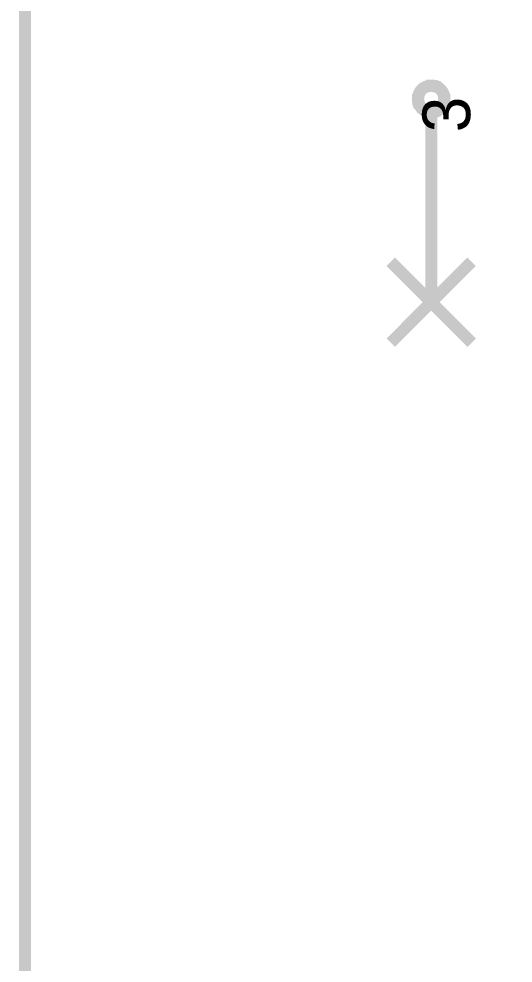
# Model space of a CAD drawing. Header units: inches. Extents: x 0 to 15, y 0 to 9.5.
# Drawn here: x 9.194 to 9.68, y 6.75 to 7.679 of the extents above; entities that cross this region are included whole.
import ezdxf

# ---------------------------------------------------------------- set-up
doc = ezdxf.new("R2010")
doc.units = ezdxf.units.IN
doc.header["$MEASUREMENT"] = 0
doc.layers.add('Sheet', color=255, linetype='Continuous')

msp = doc.modelspace()

# ---------------------------------------------------------------- linework, layer by layer
at = {"layer": 'Sheet'}
msp.add_lwpolyline([(9.19954, 8.69989, 0.0118, 0.0118, 0), (11.89861, 8.69989, 0.0118, 0.0118, 0), (11.89861, 5.7998, 0.0118, 0.0118, 0), (9.19954, 5.7998, 0.0118, 0.0118, 0), (9.19954, 8.69989, 0.0118, 0.0118, 0)], format="xyseb", close=True, dxfattribs=at)
for points in [[(9.58643, 7.59978, 0.0118, 0.0118, 0), (9.58643, 7.60051, 0.0118, 0.0118, 0), (9.58643, 7.60125, 0.0118, 0.0118, 0), (9.58643, 7.60198, 0.0118, 0.0118, 0), (9.5868, 7.60235, 0.0118, 0.0118, 0), (9.5868, 7.60308, 0.0118, 0.0118, 0), (9.58717, 7.60382, 0.0118, 0.0118, 0), (9.58717, 7.60419, 0.0118, 0.0118, 0), (9.58753, 7.60492, 0.0118, 0.0118, 0), (9.5879, 7.60565, 0.0118, 0.0118, 0), (9.5879, 7.60602, 0.0118, 0.0118, 0), (9.58827, 7.60676, 0.0118, 0.0118, 0), (9.58864, 7.60712, 0.0118, 0.0118, 0), (9.589, 7.60786, 0.0118, 0.0118, 0), (9.58937, 7.60823, 0.0118, 0.0118, 0), (9.58974, 7.60859, 0.0118, 0.0118, 0), (9.5901, 7.60896, 0.0118, 0.0118, 0), (9.59084, 7.60969, 0.0118, 0.0118, 0), (9.5912, 7.61006, 0.0118, 0.0118, 0), (9.59157, 7.61043, 0.0118, 0.0118, 0), (9.59231, 7.6108, 0.0118, 0.0118, 0), (9.59267, 7.61116, 0.0118, 0.0118, 0), (9.59341, 7.61153, 0.0118, 0.0118, 0), (9.59377, 7.61153, 0.0118, 0.0118, 0), (9.59451, 7.6119, 0.0118, 0.0118, 0), (9.59524, 7.61226, 0.0118, 0.0118, 0), (9.59561, 7.61226, 0.0118, 0.0118, 0), (9.59634, 7.61263, 0.0118, 0.0118, 0), (9.59708, 7.61263, 0.0118, 0.0118, 0), (9.59745, 7.613, 0.0118, 0.0118, 0), (9.59818, 7.613, 0.0118, 0.0118, 0), (9.59891, 7.613, 0.0118, 0.0118, 0), (9.59965, 7.613, 0.0118, 0.0118, 0)], [(9.59965, 7.613, 0.0118, 0.0118, 0), (9.59891, 7.613, 0.0118, 0.0118, 0), (9.59818, 7.613, 0.0118, 0.0118, 0), (9.59745, 7.613, 0.0118, 0.0118, 0), (9.59708, 7.61263, 0.0118, 0.0118, 0), (9.59634, 7.61263, 0.0118, 0.0118, 0), (9.59561, 7.61226, 0.0118, 0.0118, 0), (9.59524, 7.61226, 0.0118, 0.0118, 0), (9.59451, 7.6119, 0.0118, 0.0118, 0), (9.59377, 7.61153, 0.0118, 0.0118, 0), (9.59341, 7.61153, 0.0118, 0.0118, 0), (9.59267, 7.61116, 0.0118, 0.0118, 0), (9.59231, 7.6108, 0.0118, 0.0118, 0), (9.59157, 7.61043, 0.0118, 0.0118, 0), (9.5912, 7.61006, 0.0118, 0.0118, 0), (9.59084, 7.60969, 0.0118, 0.0118, 0), (9.5901, 7.60896, 0.0118, 0.0118, 0), (9.58974, 7.60859, 0.0118, 0.0118, 0), (9.58937, 7.60823, 0.0118, 0.0118, 0), (9.589, 7.60786, 0.0118, 0.0118, 0), (9.58864, 7.60712, 0.0118, 0.0118, 0), (9.58827, 7.60676, 0.0118, 0.0118, 0), (9.5879, 7.60602, 0.0118, 0.0118, 0), (9.5879, 7.60565, 0.0118, 0.0118, 0), (9.58753, 7.60492, 0.0118, 0.0118, 0), (9.58717, 7.60419, 0.0118, 0.0118, 0), (9.58717, 7.60382, 0.0118, 0.0118, 0), (9.5868, 7.60308, 0.0118, 0.0118, 0), (9.5868, 7.60235, 0.0118, 0.0118, 0), (9.58643, 7.60198, 0.0118, 0.0118, 0), (9.58643, 7.60125, 0.0118, 0.0118, 0), (9.58643, 7.60051, 0.0118, 0.0118, 0), (9.58643, 7.59978, 0.0118, 0.0118, 0)], [(9.59965, 7.613, 0.0118, 0.0118, 0), (9.60038, 7.613, 0.0118, 0.0118, 0), (9.60112, 7.613, 0.0118, 0.0118, 0), (9.60148, 7.613, 0.0118, 0.0118, 0), (9.60222, 7.61263, 0.0118, 0.0118, 0), (9.60295, 7.61263, 0.0118, 0.0118, 0), (9.60332, 7.61226, 0.0118, 0.0118, 0), (9.60405, 7.61226, 0.0118, 0.0118, 0), (9.60442, 7.6119, 0.0118, 0.0118, 0), (9.60515, 7.61153, 0.0118, 0.0118, 0), (9.60589, 7.61153, 0.0118, 0.0118, 0), (9.60625, 7.61116, 0.0118, 0.0118, 0), (9.60662, 7.6108, 0.0118, 0.0118, 0), (9.60736, 7.61043, 0.0118, 0.0118, 0), (9.60772, 7.61006, 0.0118, 0.0118, 0), (9.60809, 7.60969, 0.0118, 0.0118, 0), (9.60882, 7.60896, 0.0118, 0.0118, 0), (9.60919, 7.60859, 0.0118, 0.0118, 0), (9.60956, 7.60823, 0.0118, 0.0118, 0), (9.60993, 7.60786, 0.0118, 0.0118, 0), (9.61029, 7.60712, 0.0118, 0.0118, 0), (9.61066, 7.60676, 0.0118, 0.0118, 0), (9.61103, 7.60602, 0.0118, 0.0118, 0), (9.61103, 7.60565, 0.0118, 0.0118, 0), (9.61139, 7.60492, 0.0118, 0.0118, 0), (9.61176, 7.60419, 0.0118, 0.0118, 0), (9.61176, 7.60382, 0.0118, 0.0118, 0), (9.61213, 7.60308, 0.0118, 0.0118, 0), (9.61213, 7.60235, 0.0118, 0.0118, 0), (9.6125, 7.60198, 0.0118, 0.0118, 0), (9.6125, 7.60125, 0.0118, 0.0118, 0), (9.6125, 7.60051, 0.0118, 0.0118, 0), (9.6125, 7.59978, 0.0118, 0.0118, 0)], [(9.6125, 7.59978, 0.0118, 0.0118, 0), (9.6125, 7.60051, 0.0118, 0.0118, 0), (9.6125, 7.60125, 0.0118, 0.0118, 0), (9.6125, 7.60198, 0.0118, 0.0118, 0), (9.61213, 7.60235, 0.0118, 0.0118, 0), (9.61213, 7.60308, 0.0118, 0.0118, 0), (9.61176, 7.60382, 0.0118, 0.0118, 0), (9.61176, 7.60419, 0.0118, 0.0118, 0), (9.61139, 7.60492, 0.0118, 0.0118, 0), (9.61103, 7.60565, 0.0118, 0.0118, 0), (9.61103, 7.60602, 0.0118, 0.0118, 0), (9.61066, 7.60676, 0.0118, 0.0118, 0), (9.61029, 7.60712, 0.0118, 0.0118, 0), (9.60993, 7.60786, 0.0118, 0.0118, 0), (9.60956, 7.60823, 0.0118, 0.0118, 0), (9.60919, 7.60859, 0.0118, 0.0118, 0), (9.60882, 7.60896, 0.0118, 0.0118, 0), (9.60809, 7.60969, 0.0118, 0.0118, 0), (9.60772, 7.61006, 0.0118, 0.0118, 0), (9.60736, 7.61043, 0.0118, 0.0118, 0), (9.60662, 7.6108, 0.0118, 0.0118, 0), (9.60625, 7.61116, 0.0118, 0.0118, 0), (9.60589, 7.61153, 0.0118, 0.0118, 0), (9.60515, 7.61153, 0.0118, 0.0118, 0), (9.60442, 7.6119, 0.0118, 0.0118, 0), (9.60405, 7.61226, 0.0118, 0.0118, 0), (9.60332, 7.61226, 0.0118, 0.0118, 0), (9.60295, 7.61263, 0.0118, 0.0118, 0), (9.60222, 7.61263, 0.0118, 0.0118, 0), (9.60148, 7.613, 0.0118, 0.0118, 0), (9.60112, 7.613, 0.0118, 0.0118, 0), (9.60038, 7.613, 0.0118, 0.0118, 0), (9.59965, 7.613, 0.0118, 0.0118, 0)], [(9.59965, 7.58693, 0.0118, 0.0118, 0), (9.59891, 7.58693, 0.0118, 0.0118, 0), (9.59818, 7.58693, 0.0118, 0.0118, 0), (9.59745, 7.58693, 0.0118, 0.0118, 0), (9.59708, 7.5873, 0.0118, 0.0118, 0), (9.59634, 7.5873, 0.0118, 0.0118, 0), (9.59561, 7.58766, 0.0118, 0.0118, 0), (9.59524, 7.58766, 0.0118, 0.0118, 0), (9.59451, 7.58803, 0.0118, 0.0118, 0), (9.59377, 7.5884, 0.0118, 0.0118, 0), (9.59341, 7.5884, 0.0118, 0.0118, 0), (9.59267, 7.58876, 0.0118, 0.0118, 0), (9.59231, 7.58913, 0.0118, 0.0118, 0), (9.59157, 7.5895, 0.0118, 0.0118, 0), (9.5912, 7.58987, 0.0118, 0.0118, 0), (9.59084, 7.59023, 0.0118, 0.0118, 0), (9.5901, 7.5906, 0.0118, 0.0118, 0), (9.58974, 7.59133, 0.0118, 0.0118, 0), (9.58937, 7.5917, 0.0118, 0.0118, 0), (9.589, 7.59207, 0.0118, 0.0118, 0), (9.58864, 7.5928, 0.0118, 0.0118, 0), (9.58827, 7.59317, 0.0118, 0.0118, 0), (9.5879, 7.59354, 0.0118, 0.0118, 0), (9.5879, 7.59427, 0.0118, 0.0118, 0), (9.58753, 7.59501, 0.0118, 0.0118, 0), (9.58717, 7.59537, 0.0118, 0.0118, 0), (9.58717, 7.59611, 0.0118, 0.0118, 0), (9.5868, 7.59647, 0.0118, 0.0118, 0), (9.5868, 7.59721, 0.0118, 0.0118, 0), (9.58643, 7.59794, 0.0118, 0.0118, 0), (9.58643, 7.59831, 0.0118, 0.0118, 0), (9.58643, 7.59905, 0.0118, 0.0118, 0), (9.58643, 7.59978, 0.0118, 0.0118, 0)], [(9.58643, 7.59978, 0.0118, 0.0118, 0), (9.58643, 7.59978, 0.0118, 0.0118, 0)], [(9.58643, 7.59978, 0.0118, 0.0118, 0), (9.58643, 7.59905, 0.0118, 0.0118, 0), (9.58643, 7.59831, 0.0118, 0.0118, 0), (9.58643, 7.59794, 0.0118, 0.0118, 0), (9.5868, 7.59721, 0.0118, 0.0118, 0), (9.5868, 7.59647, 0.0118, 0.0118, 0), (9.58717, 7.59611, 0.0118, 0.0118, 0), (9.58717, 7.59537, 0.0118, 0.0118, 0), (9.58753, 7.59501, 0.0118, 0.0118, 0), (9.5879, 7.59427, 0.0118, 0.0118, 0), (9.5879, 7.59354, 0.0118, 0.0118, 0), (9.58827, 7.59317, 0.0118, 0.0118, 0), (9.58864, 7.5928, 0.0118, 0.0118, 0), (9.589, 7.59207, 0.0118, 0.0118, 0), (9.58937, 7.5917, 0.0118, 0.0118, 0), (9.58974, 7.59133, 0.0118, 0.0118, 0), (9.5901, 7.5906, 0.0118, 0.0118, 0), (9.59084, 7.59023, 0.0118, 0.0118, 0), (9.5912, 7.58987, 0.0118, 0.0118, 0), (9.59157, 7.5895, 0.0118, 0.0118, 0), (9.59231, 7.58913, 0.0118, 0.0118, 0), (9.59267, 7.58876, 0.0118, 0.0118, 0), (9.59341, 7.5884, 0.0118, 0.0118, 0), (9.59377, 7.5884, 0.0118, 0.0118, 0), (9.59451, 7.58803, 0.0118, 0.0118, 0), (9.59524, 7.58766, 0.0118, 0.0118, 0), (9.59561, 7.58766, 0.0118, 0.0118, 0), (9.59634, 7.5873, 0.0118, 0.0118, 0), (9.59708, 7.5873, 0.0118, 0.0118, 0), (9.59745, 7.58693, 0.0118, 0.0118, 0), (9.59818, 7.58693, 0.0118, 0.0118, 0), (9.59891, 7.58693, 0.0118, 0.0118, 0), (9.59965, 7.58693, 0.0118, 0.0118, 0)], [(9.6125, 7.59978, 0.0118, 0.0118, 0), (9.6125, 7.59905, 0.0118, 0.0118, 0), (9.6125, 7.59831, 0.0118, 0.0118, 0), (9.6125, 7.59794, 0.0118, 0.0118, 0), (9.61213, 7.59721, 0.0118, 0.0118, 0), (9.61213, 7.59647, 0.0118, 0.0118, 0), (9.61176, 7.59611, 0.0118, 0.0118, 0), (9.61176, 7.59537, 0.0118, 0.0118, 0), (9.61139, 7.59501, 0.0118, 0.0118, 0), (9.61103, 7.59427, 0.0118, 0.0118, 0), (9.61103, 7.59354, 0.0118, 0.0118, 0), (9.61066, 7.59317, 0.0118, 0.0118, 0), (9.61029, 7.5928, 0.0118, 0.0118, 0), (9.60993, 7.59207, 0.0118, 0.0118, 0), (9.60956, 7.5917, 0.0118, 0.0118, 0), (9.60919, 7.59133, 0.0118, 0.0118, 0), (9.60882, 7.5906, 0.0118, 0.0118, 0), (9.60809, 7.59023, 0.0118, 0.0118, 0), (9.60772, 7.58987, 0.0118, 0.0118, 0), (9.60736, 7.5895, 0.0118, 0.0118, 0), (9.60662, 7.58913, 0.0118, 0.0118, 0), (9.60625, 7.58876, 0.0118, 0.0118, 0), (9.60589, 7.5884, 0.0118, 0.0118, 0), (9.60515, 7.5884, 0.0118, 0.0118, 0), (9.60442, 7.58803, 0.0118, 0.0118, 0), (9.60405, 7.58766, 0.0118, 0.0118, 0), (9.60332, 7.58766, 0.0118, 0.0118, 0), (9.60295, 7.5873, 0.0118, 0.0118, 0), (9.60222, 7.5873, 0.0118, 0.0118, 0), (9.60148, 7.58693, 0.0118, 0.0118, 0), (9.60112, 7.58693, 0.0118, 0.0118, 0), (9.60038, 7.58693, 0.0118, 0.0118, 0), (9.59965, 7.58693, 0.0118, 0.0118, 0)], [(9.59965, 7.58693, 0.0118, 0.0118, 0), (9.60038, 7.58693, 0.0118, 0.0118, 0), (9.60112, 7.58693, 0.0118, 0.0118, 0), (9.60148, 7.58693, 0.0118, 0.0118, 0), (9.60222, 7.5873, 0.0118, 0.0118, 0), (9.60295, 7.5873, 0.0118, 0.0118, 0), (9.60332, 7.58766, 0.0118, 0.0118, 0), (9.60405, 7.58766, 0.0118, 0.0118, 0), (9.60442, 7.58803, 0.0118, 0.0118, 0), (9.60515, 7.5884, 0.0118, 0.0118, 0), (9.60589, 7.5884, 0.0118, 0.0118, 0), (9.60625, 7.58876, 0.0118, 0.0118, 0), (9.60662, 7.58913, 0.0118, 0.0118, 0), (9.60736, 7.5895, 0.0118, 0.0118, 0), (9.60772, 7.58987, 0.0118, 0.0118, 0), (9.60809, 7.59023, 0.0118, 0.0118, 0), (9.60882, 7.5906, 0.0118, 0.0118, 0), (9.60919, 7.59133, 0.0118, 0.0118, 0), (9.60956, 7.5917, 0.0118, 0.0118, 0), (9.60993, 7.59207, 0.0118, 0.0118, 0), (9.61029, 7.5928, 0.0118, 0.0118, 0), (9.61066, 7.59317, 0.0118, 0.0118, 0), (9.61103, 7.59354, 0.0118, 0.0118, 0), (9.61103, 7.59427, 0.0118, 0.0118, 0), (9.61139, 7.59501, 0.0118, 0.0118, 0), (9.61176, 7.59537, 0.0118, 0.0118, 0), (9.61176, 7.59611, 0.0118, 0.0118, 0), (9.61213, 7.59647, 0.0118, 0.0118, 0), (9.61213, 7.59721, 0.0118, 0.0118, 0), (9.6125, 7.59794, 0.0118, 0.0118, 0), (9.6125, 7.59831, 0.0118, 0.0118, 0), (9.6125, 7.59905, 0.0118, 0.0118, 0), (9.6125, 7.59978, 0.0118, 0.0118, 0)], [(9.6125, 7.59978, 0.0118, 0.0118, 0), (9.6125, 7.59978, 0.0118, 0.0118, 0), (9.6125, 7.59978, 0.0118, 0.0118, 0), (9.6125, 7.59978, 0.0118, 0.0118, 0), (9.6125, 7.59978, 0.0118, 0.0118, 0), (9.6125, 7.59978, 0.0118, 0.0118, 0), (9.6125, 7.59978, 0.0118, 0.0118, 0), (9.6125, 7.59978, 0.0118, 0.0118, 0), (9.6125, 7.59978, 0.0118, 0.0118, 0), (9.6125, 7.59978, 0.0118, 0.0118, 0), (9.6125, 7.59978, 0.0118, 0.0118, 0), (9.6125, 7.59978, 0.0118, 0.0118, 0), (9.6125, 7.59978, 0.0118, 0.0118, 0), (9.6125, 7.59978, 0.0118, 0.0118, 0), (9.6125, 7.59978, 0.0118, 0.0118, 0), (9.6125, 7.59978, 0.0118, 0.0118, 0), (9.6125, 7.59978, 0.0118, 0.0118, 0), (9.6125, 7.59978, 0.0118, 0.0118, 0), (9.6125, 7.59978, 0.0118, 0.0118, 0), (9.6125, 7.59978, 0.0118, 0.0118, 0), (9.6125, 7.59978, 0.0118, 0.0118, 0), (9.6125, 7.59978, 0.0118, 0.0118, 0), (9.6125, 7.59978, 0.0118, 0.0118, 0), (9.6125, 7.59978, 0.0118, 0.0118, 0), (9.6125, 7.59978, 0.0118, 0.0118, 0), (9.6125, 7.59978, 0.0118, 0.0118, 0), (9.6125, 7.59978, 0.0118, 0.0118, 0), (9.6125, 7.59978, 0.0118, 0.0118, 0), (9.6125, 7.59978, 0.0118, 0.0118, 0), (9.6125, 7.59978, 0.0118, 0.0118, 0), (9.6125, 7.59978, 0.0118, 0.0118, 0), (9.6125, 7.59978, 0.0118, 0.0118, 0), (9.6125, 7.59978, 0.0118, 0.0118, 0)], [(9.6125, 7.59978, 0.0118, 0.0118, 0), (9.6125, 7.59978, 0.0118, 0.0118, 0)], [(9.59965, 7.4999, 0.0118, 0.0118, 0), (9.59965, 7.58472, 0.0118, 0.0118, 0)], [(9.59965, 7.4999, 0.0118, 0.0118, 0), (9.59965, 7.39966, 0.0118, 0.0118, 0)], [(9.59965, 7.4999, 0.0118, 0.0118, 0), (9.59965, 7.39966, 0.0118, 0.0118, 0)], [(9.55964, 7.36, 0.0118, 0.0118, 0), (9.63929, 7.43968, 0.0118, 0.0118, 0)], [(9.55964, 7.43968, 0.0118, 0.0118, 0), (9.63929, 7.36, 0.0118, 0.0118, 0)]]:
    msp.add_lwpolyline(points, format="xyseb", dxfattribs=at)

# ---------------------------------------------------------------- texts
msp.add_text('3', height=0.047, rotation=90, dxfattribs=at).set_placement((9.63782, 7.5671))

doc.saveas('drawing.dxf')
